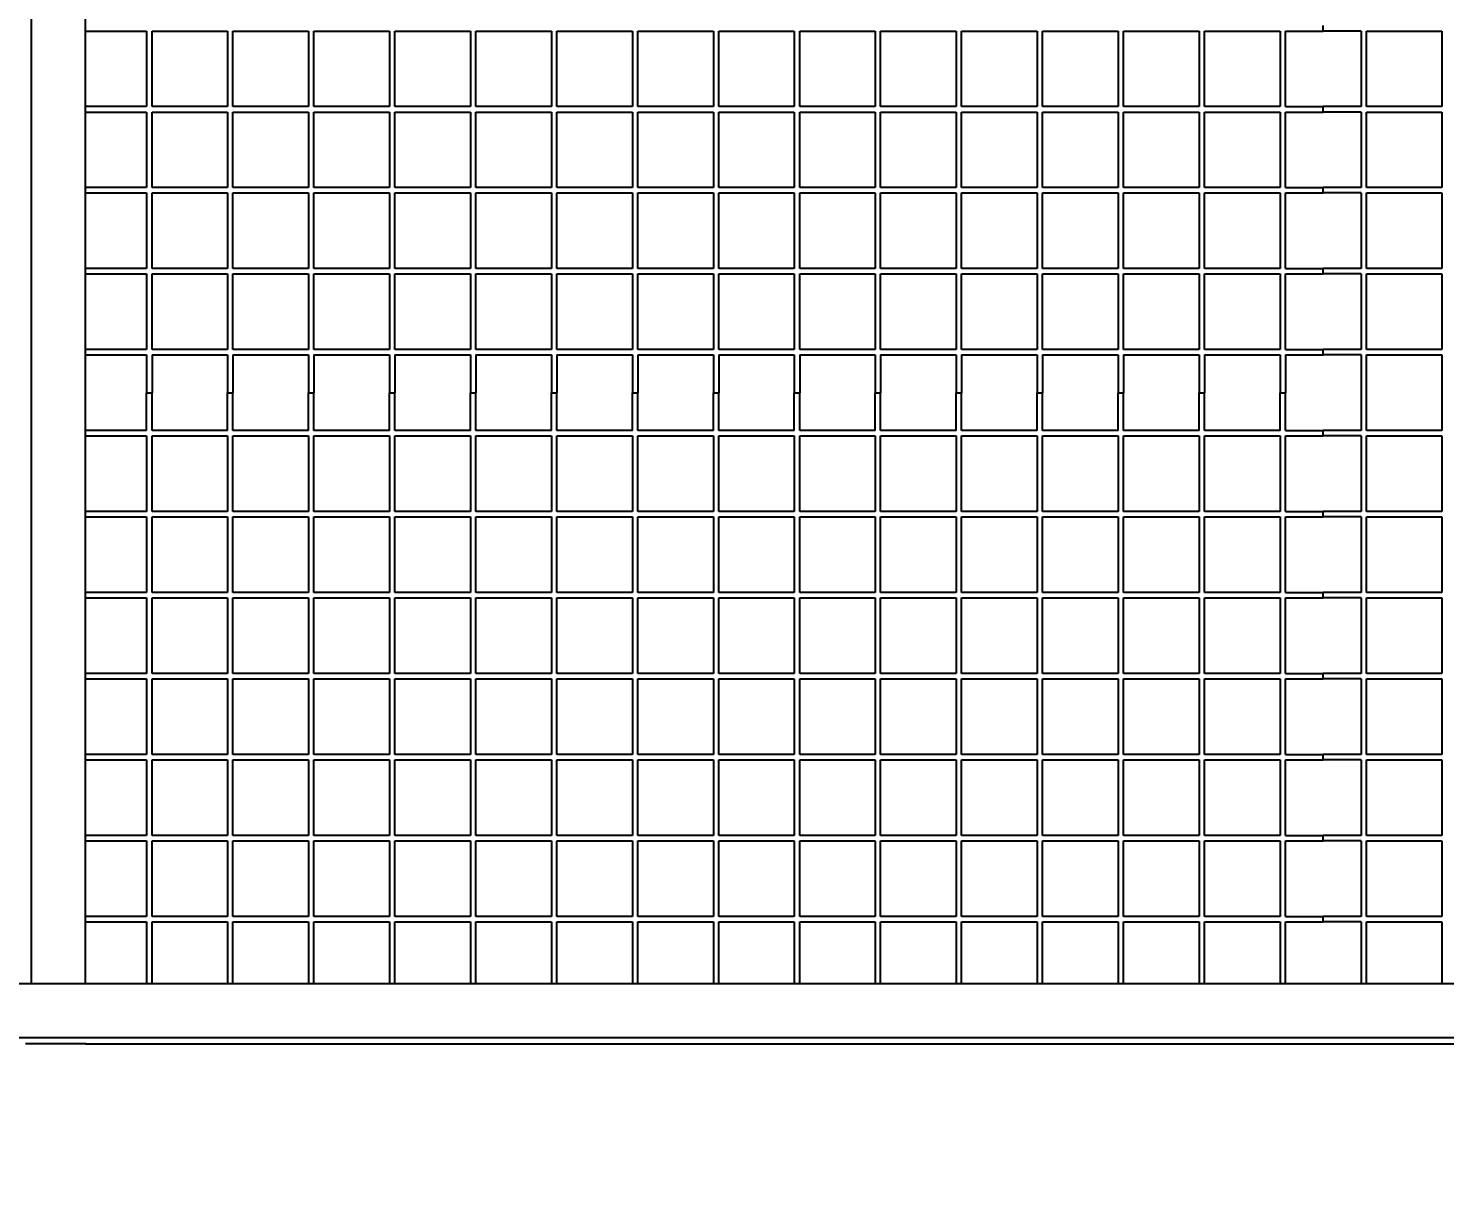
# Model space of a CAD drawing. Header units: millimetres. Extents: x -2042 to 12482, y -7966 to 2297.
# Drawn here: x 3116 to 3770, y -1891 to -1353 of the extents above; entities that cross this region are included whole.
import ezdxf

# ---------------------------------------------------------------- set-up
doc = ezdxf.new("R2010")
doc.units = ezdxf.units.MM
doc.styles.add('SLDTEXTSTYLE0', font='TXT', dxfattribs={"width": 0.75})
doc.dimstyles.new('SLDDIMSTYLE0', dxfattribs={"dimscale": 50, "dimtxt": 2.116667, "dimasz": 1.5, "dimexe": 0, "dimexo": 0.0625, "dimgap": 0.529167, "dimtad": 1, "dimdec": 1, "dimrnd": 1e-09, "dimzin": 12, "dimdsep": 46, "dimtxsty": 'SLDTEXTSTYLE0', "dimcen": 0.09, "dimadec": 0, "dimazin": 3, "dimtfac": 1, "dimtdec": 1, "dimtofl": 0, "dimtmove": 0, "dimatfit": 3, "dimfxl": 1, "dimfrac": 2, "dimtolj": 1, "dimtzin": 12, "dimarcsym": 0})

# ---------------------------------------------------------------- blocks, each defined once
blk = doc.blocks.new('*D9')
at = {"color": 0, "lineweight": -2, "transparency": 16777216}
for p, q in [((-1267.76, -1825.04), (-1267.76, -2069.69)), ((4014.63, -1825.04), (4014.63, -2069.69)), ((-1192.76, -2069.69), (3939.63, -2069.69))]:
    blk.add_line(p, q, dxfattribs=at)
at = {"color": 0, "transparency": 16777216}
for points in [[(-1192.76, -2057.19), (-1192.76, -2082.19), (-1267.76, -2069.69)], [(3939.63, -2057.19), (3939.63, -2082.19), (4014.63, -2069.69)]]:
    blk.add_solid(points, dxfattribs=at)
at = {"layer": 'Defpoints', "color": 0, "transparency": 16777216}
for p in [(-1267.76, -1821.91), (4014.63, -1821.91), (4014.63, -2069.69)]:
    blk.add_point(p, dxfattribs=at)
at = {"color": 0, "transparency": 16777216, "insert": (1373.44, -1990.31), "char_height": 105.833, "attachment_point": 5, "style": 'SLDTEXTSTYLE0'}
blk.add_mtext('\\A1;L', dxfattribs=at)

msp = doc.modelspace()

# ---------------------------------------------------------------- linework, layer by layer
at = {"linetype": 'Continuous'}
for p, q in [((3117.62, 1500.51), (3117.62, -1794.01)), ((3142.54, 1500.51), (3142.54, -1794.01)), ((3714.14, -1354.47), (3714.14, -1351.98)), ((3142.54, -1354.47), (3170.95, -1354.47)), ((3170.95, -1354.47), (3170.95, -1389.36)), ((3173.44, -1389.36), (3173.44, -1354.47)), ((3173.44, -1354.47), (3208.32, -1354.47)), ((3208.32, -1354.47), (3208.32, -1389.36)), ((3210.81, -1389.36), (3210.81, -1354.47)), ((3210.81, -1354.47), (3245.7, -1354.47)), ((3245.7, -1354.47), (3245.7, -1389.36)), ((3248.19, -1389.36), (3248.19, -1354.47)), ((3248.19, -1354.47), (3283.07, -1354.47)), ((3283.07, -1354.47), (3283.07, -1389.36)), ((3285.57, -1389.36), (3285.57, -1354.47)), ((3285.57, -1354.47), (3320.45, -1354.47)), ((3320.45, -1354.47), (3320.45, -1389.36)), ((3322.94, -1389.36), (3322.94, -1354.47)), ((3322.94, -1354.47), (3357.82, -1354.47)), ((3357.82, -1354.47), (3357.82, -1389.36)), ((3360.32, -1389.36), (3360.32, -1354.47)), ((3360.32, -1354.47), (3395.2, -1354.47)), ((3395.2, -1354.47), (3395.2, -1389.36)), ((3397.69, -1389.36), (3397.69, -1354.47)), ((3397.69, -1354.47), (3432.58, -1354.47)), ((3432.58, -1354.47), (3432.58, -1389.36)), ((3435.07, -1389.36), (3435.07, -1354.47)), ((3435.07, -1354.47), (3469.95, -1354.47)), ((3469.95, -1354.47), (3469.95, -1389.36)), ((3472.44, -1389.36), (3472.44, -1354.47)), ((3472.44, -1354.47), (3507.33, -1354.47)), ((3507.33, -1354.47), (3507.33, -1389.36)), ((3509.82, -1389.36), (3509.82, -1354.47)), ((3509.82, -1354.47), (3544.7, -1354.47)), ((3544.7, -1354.47), (3544.7, -1389.36)), ((3547.19, -1389.36), (3547.19, -1354.47)), ((3547.19, -1354.47), (3582.08, -1354.47)), ((3582.08, -1354.47), (3582.08, -1389.36)), ((3584.57, -1354.47), (3619.45, -1354.47)), ((3584.57, -1389.36), (3584.57, -1354.47)), ((3619.45, -1354.47), (3619.45, -1389.36)), ((3621.94, -1389.36), (3621.94, -1354.47)), ((3621.94, -1354.47), (3656.83, -1354.47)), ((3656.83, -1354.47), (3656.83, -1389.36)), ((3659.32, -1389.36), (3659.32, -1354.47)), ((3659.32, -1354.47), (3694.2, -1354.47)), ((3694.2, -1354.47), (3694.2, -1389.36)), ((3696.69, -1354.47), (3714.14, -1354.47)), ((3696.69, -1389.36), (3696.69, -1354.47)), ((3731.58, -1354.47), (3714.14, -1354.47)), ((3731.58, -1354.47), (3731.58, -1389.36)), ((3734.07, -1354.47), (3768.95, -1354.47)), ((3734.07, -1389.36), (3734.07, -1354.47)), ((3768.95, -1354.47), (3768.95, -1389.36)), ((3170.95, -1389.36), (3142.54, -1389.36)), ((3142.54, -1391.85), (3170.95, -1391.85)), ((3170.95, -1391.85), (3170.95, -1426.73)), ((3208.32, -1389.36), (3173.44, -1389.36)), ((3173.44, -1426.73), (3173.44, -1391.85)), ((3173.44, -1391.85), (3208.32, -1391.85)), ((3208.32, -1391.85), (3208.32, -1426.73)), ((3245.7, -1389.36), (3210.81, -1389.36)), ((3210.81, -1426.73), (3210.81, -1391.85)), ((3210.81, -1391.85), (3245.7, -1391.85)), ((3245.7, -1391.85), (3245.7, -1426.73)), ((3283.07, -1389.36), (3248.19, -1389.36)), ((3248.19, -1426.73), (3248.19, -1391.85)), ((3248.19, -1391.85), (3283.07, -1391.85)), ((3283.07, -1391.85), (3283.07, -1426.73)), ((3320.45, -1389.36), (3285.57, -1389.36)), ((3285.57, -1426.73), (3285.57, -1391.85)), ((3285.57, -1391.85), (3320.45, -1391.85)), ((3320.45, -1391.85), (3320.45, -1426.73)), ((3357.82, -1389.36), (3322.94, -1389.36)), ((3322.94, -1426.73), (3322.94, -1391.85)), ((3322.94, -1391.85), (3357.82, -1391.85)), ((3357.82, -1391.85), (3357.82, -1426.73)), ((3395.2, -1389.36), (3360.32, -1389.36)), ((3360.32, -1426.73), (3360.32, -1391.85)), ((3360.32, -1391.85), (3395.2, -1391.85)), ((3395.2, -1391.85), (3395.2, -1426.73)), ((3432.58, -1389.36), (3397.69, -1389.36)), ((3397.69, -1426.73), (3397.69, -1391.85)), ((3397.69, -1391.85), (3432.58, -1391.85)), ((3432.58, -1391.85), (3432.58, -1426.73)), ((3469.95, -1389.36), (3435.07, -1389.36)), ((3435.07, -1426.73), (3435.07, -1391.85)), ((3435.07, -1391.85), (3469.95, -1391.85)), ((3469.95, -1391.85), (3469.95, -1426.73)), ((3507.33, -1389.36), (3472.44, -1389.36)), ((3472.44, -1426.73), (3472.44, -1391.85)), ((3472.44, -1391.85), (3507.33, -1391.85)), ((3507.33, -1391.85), (3507.33, -1426.73)), ((3544.7, -1389.36), (3509.82, -1389.36)), ((3509.82, -1426.73), (3509.82, -1391.85)), ((3509.82, -1391.85), (3544.7, -1391.85)), ((3544.7, -1391.85), (3544.7, -1426.73)), ((3582.08, -1389.36), (3547.19, -1389.36)), ((3547.19, -1426.73), (3547.19, -1391.85)), ((3547.19, -1391.85), (3582.08, -1391.85)), ((3582.08, -1391.85), (3582.08, -1426.73)), ((3619.45, -1389.36), (3584.57, -1389.36)), ((3584.57, -1426.73), (3584.57, -1391.85)), ((3584.57, -1391.85), (3619.45, -1391.85)), ((3619.45, -1391.85), (3619.45, -1426.73)), ((3656.83, -1389.36), (3621.94, -1389.36)), ((3621.94, -1426.73), (3621.94, -1391.85)), ((3621.94, -1391.85), (3656.83, -1391.85)), ((3656.83, -1391.85), (3656.83, -1426.73)), ((3694.2, -1389.36), (3659.32, -1389.36)), ((3659.32, -1426.73), (3659.32, -1391.85)), ((3659.32, -1391.85), (3694.2, -1391.85)), ((3694.2, -1391.85), (3694.2, -1426.73)), ((3696.69, -1389.36), (3714.14, -1389.36)), ((3696.69, -1426.73), (3696.69, -1391.85)), ((3696.69, -1391.85), (3714.14, -1391.85)), ((3731.58, -1389.36), (3714.14, -1389.36)), ((3714.14, -1391.85), (3714.14, -1389.36)), ((3731.58, -1391.85), (3714.14, -1391.85)), ((3731.58, -1391.85), (3731.58, -1426.73)), ((3768.95, -1389.36), (3734.07, -1389.36)), ((3734.07, -1391.85), (3768.95, -1391.85)), ((3734.07, -1426.73), (3734.07, -1391.85)), ((3768.95, -1391.85), (3768.95, -1426.73)), ((3170.95, -1426.73), (3142.54, -1426.73)), ((3142.54, -1429.22), (3170.95, -1429.22)), ((3170.95, -1429.22), (3170.95, -1464.11)), ((3208.32, -1426.73), (3173.44, -1426.73)), ((3173.44, -1464.11), (3173.44, -1429.22)), ((3173.44, -1429.22), (3208.32, -1429.22)), ((3208.32, -1429.22), (3208.32, -1464.11)), ((3245.7, -1426.73), (3210.81, -1426.73)), ((3210.81, -1464.11), (3210.81, -1429.22)), ((3210.81, -1429.22), (3245.7, -1429.22)), ((3245.7, -1429.22), (3245.7, -1464.11)), ((3283.07, -1426.73), (3248.19, -1426.73)), ((3248.19, -1464.11), (3248.19, -1429.22)), ((3248.19, -1429.22), (3283.07, -1429.22)), ((3283.07, -1429.22), (3283.07, -1464.11)), ((3320.45, -1426.73), (3285.57, -1426.73)), ((3285.57, -1464.11), (3285.57, -1429.22)), ((3285.57, -1429.22), (3320.45, -1429.22)), ((3320.45, -1429.22), (3320.45, -1464.11)), ((3357.82, -1426.73), (3322.94, -1426.73)), ((3322.94, -1464.11), (3322.94, -1429.22)), ((3322.94, -1429.22), (3357.82, -1429.22)), ((3357.82, -1429.22), (3357.82, -1464.11)), ((3395.2, -1426.73), (3360.32, -1426.73)), ((3360.32, -1464.11), (3360.32, -1429.22)), ((3360.32, -1429.22), (3395.2, -1429.22)), ((3395.2, -1429.22), (3395.2, -1464.11)), ((3432.58, -1426.73), (3397.69, -1426.73)), ((3397.69, -1464.11), (3397.69, -1429.22)), ((3397.69, -1429.22), (3432.58, -1429.22)), ((3432.58, -1429.22), (3432.58, -1464.11)), ((3469.95, -1426.73), (3435.07, -1426.73)), ((3435.07, -1464.11), (3435.07, -1429.22)), ((3435.07, -1429.22), (3469.95, -1429.22)), ((3469.95, -1429.22), (3469.95, -1464.11)), ((3507.33, -1426.73), (3472.44, -1426.73)), ((3472.44, -1464.11), (3472.44, -1429.22)), ((3472.44, -1429.22), (3507.33, -1429.22)), ((3507.33, -1429.22), (3507.33, -1464.11)), ((3544.7, -1426.73), (3509.82, -1426.73)), ((3509.82, -1464.11), (3509.82, -1429.22)), ((3509.82, -1429.22), (3544.7, -1429.22)), ((3544.7, -1429.22), (3544.7, -1464.11)), ((3582.08, -1426.73), (3547.19, -1426.73)), ((3547.19, -1464.11), (3547.19, -1429.22)), ((3547.19, -1429.22), (3582.08, -1429.22)), ((3582.08, -1429.22), (3582.08, -1464.11)), ((3619.45, -1426.73), (3584.57, -1426.73)), ((3584.57, -1464.11), (3584.57, -1429.22)), ((3584.57, -1429.22), (3619.45, -1429.22)), ((3619.45, -1429.22), (3619.45, -1464.11)), ((3656.83, -1426.73), (3621.94, -1426.73)), ((3621.94, -1464.11), (3621.94, -1429.22)), ((3621.94, -1429.22), (3656.83, -1429.22)), ((3656.83, -1429.22), (3656.83, -1464.11)), ((3694.2, -1426.73), (3659.32, -1426.73)), ((3659.32, -1464.11), (3659.32, -1429.22)), ((3659.32, -1429.22), (3694.2, -1429.22)), ((3694.2, -1429.22), (3694.2, -1464.11)), ((3696.69, -1426.73), (3714.14, -1426.73)), ((3696.69, -1429.22), (3714.14, -1429.22)), ((3696.69, -1464.11), (3696.69, -1429.22)), ((3731.58, -1426.73), (3714.14, -1426.73)), ((3714.14, -1429.22), (3714.14, -1426.73)), ((3731.58, -1429.22), (3714.14, -1429.22)), ((3731.58, -1429.22), (3731.58, -1464.11)), ((3768.95, -1426.73), (3734.07, -1426.73)), ((3734.07, -1429.22), (3768.95, -1429.22)), ((3734.07, -1464.11), (3734.07, -1429.22)), ((3768.95, -1429.22), (3768.95, -1464.11)), ((3170.95, -1464.11), (3142.54, -1464.11)), ((3208.32, -1464.11), (3173.44, -1464.11)), ((3245.7, -1464.11), (3210.81, -1464.11)), ((3283.07, -1464.11), (3248.19, -1464.11)), ((3320.45, -1464.11), (3285.57, -1464.11)), ((3357.82, -1464.11), (3322.94, -1464.11)), ((3395.2, -1464.11), (3360.32, -1464.11)), ((3432.58, -1464.11), (3397.69, -1464.11)), ((3469.95, -1464.11), (3435.07, -1464.11)), ((3507.33, -1464.11), (3472.44, -1464.11)), ((3544.7, -1464.11), (3509.82, -1464.11)), ((3582.08, -1464.11), (3547.19, -1464.11)), ((3619.45, -1464.11), (3584.57, -1464.11)), ((3656.83, -1464.11), (3621.94, -1464.11)), ((3694.2, -1464.11), (3659.32, -1464.11)), ((3696.69, -1464.11), (3714.14, -1464.11)), ((3731.58, -1464.11), (3714.14, -1464.11)), ((3714.14, -1466.6), (3714.14, -1464.11)), ((3768.95, -1464.11), (3734.07, -1464.11)), ((3142.54, -1466.6), (3170.95, -1466.6)), ((3170.95, -1466.6), (3170.95, -1501.48)), ((3173.44, -1501.48), (3173.44, -1466.6)), ((3173.44, -1466.6), (3208.32, -1466.6)), ((3208.32, -1466.6), (3208.32, -1501.48)), ((3210.81, -1501.48), (3210.81, -1466.6)), ((3210.81, -1466.6), (3245.7, -1466.6)), ((3245.7, -1466.6), (3245.7, -1501.48)), ((3248.19, -1501.48), (3248.19, -1466.6)), ((3248.19, -1466.6), (3283.07, -1466.6)), ((3283.07, -1466.6), (3283.07, -1501.48)), ((3285.57, -1501.48), (3285.57, -1466.6)), ((3285.57, -1466.6), (3320.45, -1466.6)), ((3320.45, -1466.6), (3320.45, -1501.48)), ((3322.94, -1501.48), (3322.94, -1466.6)), ((3322.94, -1466.6), (3357.82, -1466.6)), ((3357.82, -1466.6), (3357.82, -1501.48)), ((3360.32, -1501.48), (3360.32, -1466.6)), ((3360.32, -1466.6), (3395.2, -1466.6)), ((3395.2, -1466.6), (3395.2, -1501.48)), ((3397.69, -1501.48), (3397.69, -1466.6)), ((3397.69, -1466.6), (3432.58, -1466.6)), ((3432.58, -1466.6), (3432.58, -1501.48)), ((3435.07, -1501.48), (3435.07, -1466.6)), ((3435.07, -1466.6), (3469.95, -1466.6)), ((3469.95, -1466.6), (3469.95, -1501.48)), ((3472.44, -1501.48), (3472.44, -1466.6)), ((3472.44, -1466.6), (3507.33, -1466.6)), ((3507.33, -1466.6), (3507.33, -1501.48)), ((3509.82, -1501.48), (3509.82, -1466.6)), ((3509.82, -1466.6), (3544.7, -1466.6)), ((3544.7, -1466.6), (3544.7, -1501.48)), ((3547.19, -1466.6), (3582.08, -1466.6)), ((3547.19, -1501.48), (3547.19, -1466.6)), ((3582.08, -1466.6), (3582.08, -1501.48)), ((3584.57, -1501.48), (3584.57, -1466.6)), ((3584.57, -1466.6), (3619.45, -1466.6)), ((3619.45, -1466.6), (3619.45, -1501.48)), ((3621.94, -1501.48), (3621.94, -1466.6)), ((3621.94, -1466.6), (3656.83, -1466.6)), ((3656.83, -1466.6), (3656.83, -1501.48)), ((3659.32, -1501.48), (3659.32, -1466.6)), ((3659.32, -1466.6), (3694.2, -1466.6)), ((3694.2, -1466.6), (3694.2, -1501.48)), ((3696.69, -1466.6), (3714.14, -1466.6)), ((3696.69, -1501.48), (3696.69, -1466.6)), ((3731.58, -1466.6), (3714.14, -1466.6)), ((3731.58, -1466.6), (3731.58, -1501.48)), ((3734.07, -1466.6), (3768.95, -1466.6)), ((3734.07, -1501.48), (3734.07, -1466.6)), ((3768.95, -1466.6), (3768.95, -1501.48)), ((3170.95, -1501.48), (3142.54, -1501.48)), ((3208.32, -1501.48), (3173.44, -1501.48)), ((3245.7, -1501.48), (3210.81, -1501.48)), ((3283.07, -1501.48), (3248.19, -1501.48)), ((3320.45, -1501.48), (3285.57, -1501.48)), ((3357.82, -1501.48), (3322.94, -1501.48)), ((3395.2, -1501.48), (3360.32, -1501.48)), ((3432.58, -1501.48), (3397.69, -1501.48)), ((3469.95, -1501.48), (3435.07, -1501.48)), ((3507.33, -1501.48), (3472.44, -1501.48)), ((3544.7, -1501.48), (3509.82, -1501.48)), ((3582.08, -1501.48), (3547.19, -1501.48)), ((3619.45, -1501.48), (3584.57, -1501.48)), ((3656.83, -1501.48), (3621.94, -1501.48)), ((3694.2, -1501.48), (3659.32, -1501.48)), ((3696.69, -1501.48), (3714.14, -1501.48)), ((3731.58, -1501.48), (3714.14, -1501.48)), ((3714.14, -1503.97), (3714.14, -1501.48)), ((3768.95, -1501.48), (3734.07, -1501.48)), ((3142.54, -1503.97), (3170.95, -1503.97)), ((3170.95, -1503.97), (3170.95, -1521.42)), ((3173.44, -1503.97), (3208.32, -1503.97)), ((3173.44, -1503.97), (3173.44, -1521.42)), ((3208.32, -1503.97), (3208.32, -1521.42)), ((3210.81, -1503.97), (3245.7, -1503.97)), ((3210.81, -1503.97), (3210.81, -1521.42)), ((3245.7, -1503.97), (3245.7, -1521.42)), ((3248.19, -1503.97), (3283.07, -1503.97)), ((3248.19, -1503.97), (3248.19, -1521.42)), ((3283.07, -1503.97), (3283.07, -1521.42)), ((3285.57, -1503.97), (3320.45, -1503.97)), ((3285.57, -1503.97), (3285.57, -1521.42)), ((3320.45, -1503.97), (3320.45, -1521.42)), ((3322.94, -1503.97), (3357.82, -1503.97)), ((3322.94, -1503.97), (3322.94, -1521.42)), ((3357.82, -1503.97), (3357.82, -1521.42)), ((3360.32, -1503.97), (3395.2, -1503.97)), ((3360.32, -1503.97), (3360.32, -1521.42)), ((3395.2, -1503.97), (3395.2, -1521.42)), ((3397.69, -1503.97), (3432.58, -1503.97)), ((3397.69, -1503.97), (3397.69, -1521.42)), ((3432.58, -1503.97), (3432.58, -1521.42)), ((3435.07, -1503.97), (3469.95, -1503.97)), ((3435.07, -1503.97), (3435.07, -1521.42)), ((3469.95, -1503.97), (3469.95, -1521.42)), ((3472.44, -1503.97), (3507.33, -1503.97)), ((3472.44, -1503.97), (3472.44, -1521.42)), ((3507.33, -1503.97), (3507.33, -1521.42)), ((3509.82, -1503.97), (3544.7, -1503.97)), ((3509.82, -1503.97), (3509.82, -1521.42)), ((3544.7, -1503.97), (3544.7, -1521.42)), ((3547.19, -1503.97), (3582.08, -1503.97)), ((3547.19, -1503.97), (3547.19, -1521.42)), ((3582.08, -1503.97), (3582.08, -1521.42)), ((3584.57, -1503.97), (3619.45, -1503.97)), ((3584.57, -1503.97), (3584.57, -1521.42)), ((3619.45, -1503.97), (3619.45, -1521.42)), ((3621.94, -1503.97), (3656.83, -1503.97)), ((3621.94, -1503.97), (3621.94, -1521.42)), ((3656.83, -1503.97), (3656.83, -1521.42)), ((3659.32, -1503.97), (3694.2, -1503.97)), ((3659.32, -1503.97), (3659.32, -1521.42)), ((3694.2, -1503.97), (3694.2, -1521.42)), ((3696.69, -1503.97), (3696.69, -1521.42)), ((3696.69, -1503.97), (3714.14, -1503.97)), ((3731.58, -1503.97), (3714.14, -1503.97)), ((3731.58, -1503.97), (3731.58, -1538.86)), ((3734.07, -1503.97), (3768.95, -1503.97)), ((3734.07, -1538.86), (3734.07, -1503.97)), ((3768.95, -1503.97), (3768.95, -1538.86)), ((3170.95, -1538.86), (3170.95, -1521.42)), ((3170.95, -1521.42), (3173.44, -1521.42)), ((3173.44, -1538.86), (3173.44, -1521.42)), ((3208.32, -1538.86), (3208.32, -1521.42)), ((3208.32, -1521.42), (3210.81, -1521.42)), ((3210.81, -1538.86), (3210.81, -1521.42)), ((3245.7, -1538.86), (3245.7, -1521.42)), ((3245.7, -1521.42), (3248.19, -1521.42)), ((3248.19, -1538.86), (3248.19, -1521.42)), ((3283.07, -1538.86), (3283.07, -1521.42)), ((3283.07, -1521.42), (3285.57, -1521.42)), ((3285.57, -1538.86), (3285.57, -1521.42)), ((3320.45, -1538.86), (3320.45, -1521.42)), ((3320.45, -1521.42), (3322.94, -1521.42)), ((3322.94, -1538.86), (3322.94, -1521.42)), ((3357.82, -1538.86), (3357.82, -1521.42)), ((3357.82, -1521.42), (3360.32, -1521.42)), ((3360.32, -1538.86), (3360.32, -1521.42)), ((3395.2, -1538.86), (3395.2, -1521.42)), ((3395.2, -1521.42), (3397.69, -1521.42)), ((3397.69, -1538.86), (3397.69, -1521.42)), ((3432.58, -1538.86), (3432.58, -1521.42)), ((3432.58, -1521.42), (3435.07, -1521.42)), ((3435.07, -1538.86), (3435.07, -1521.42)), ((3469.95, -1538.86), (3469.95, -1521.42)), ((3469.95, -1521.42), (3472.44, -1521.42)), ((3472.44, -1538.86), (3472.44, -1521.42)), ((3507.33, -1538.86), (3507.33, -1521.42)), ((3507.33, -1521.42), (3509.82, -1521.42)), ((3509.82, -1538.86), (3509.82, -1521.42)), ((3544.7, -1538.86), (3544.7, -1521.42)), ((3544.7, -1521.42), (3547.19, -1521.42)), ((3547.19, -1538.86), (3547.19, -1521.42)), ((3582.08, -1538.86), (3582.08, -1521.42)), ((3582.08, -1521.42), (3584.57, -1521.42)), ((3584.57, -1538.86), (3584.57, -1521.42)), ((3619.45, -1538.86), (3619.45, -1521.42)), ((3619.45, -1521.42), (3621.94, -1521.42)), ((3621.94, -1538.86), (3621.94, -1521.42)), ((3656.83, -1538.86), (3656.83, -1521.42)), ((3656.83, -1521.42), (3659.32, -1521.42)), ((3659.32, -1538.86), (3659.32, -1521.42)), ((3694.2, -1538.86), (3694.2, -1521.42)), ((3694.2, -1521.42), (3696.69, -1521.42)), ((3696.69, -1538.86), (3696.69, -1521.42)), ((3170.95, -1538.86), (3142.54, -1538.86)), ((3142.54, -1541.35), (3170.95, -1541.35)), ((3170.95, -1541.35), (3170.95, -1576.23)), ((3208.32, -1538.86), (3173.44, -1538.86)), ((3173.44, -1576.23), (3173.44, -1541.35)), ((3173.44, -1541.35), (3208.32, -1541.35)), ((3208.32, -1541.35), (3208.32, -1576.23)), ((3245.7, -1538.86), (3210.81, -1538.86)), ((3210.81, -1576.23), (3210.81, -1541.35)), ((3210.81, -1541.35), (3245.7, -1541.35)), ((3245.7, -1541.35), (3245.7, -1576.23)), ((3283.07, -1538.86), (3248.19, -1538.86)), ((3248.19, -1576.23), (3248.19, -1541.35)), ((3248.19, -1541.35), (3283.07, -1541.35)), ((3283.07, -1541.35), (3283.07, -1576.23)), ((3320.45, -1538.86), (3285.57, -1538.86)), ((3285.57, -1576.23), (3285.57, -1541.35)), ((3285.57, -1541.35), (3320.45, -1541.35)), ((3320.45, -1541.35), (3320.45, -1576.23)), ((3357.82, -1538.86), (3322.94, -1538.86)), ((3322.94, -1576.23), (3322.94, -1541.35)), ((3322.94, -1541.35), (3357.82, -1541.35)), ((3357.82, -1541.35), (3357.82, -1576.23)), ((3395.2, -1538.86), (3360.32, -1538.86)), ((3360.32, -1576.23), (3360.32, -1541.35)), ((3360.32, -1541.35), (3395.2, -1541.35)), ((3395.2, -1541.35), (3395.2, -1576.23)), ((3432.58, -1538.86), (3397.69, -1538.86)), ((3397.69, -1576.23), (3397.69, -1541.35)), ((3397.69, -1541.35), (3432.58, -1541.35)), ((3432.58, -1541.35), (3432.58, -1576.23)), ((3469.95, -1538.86), (3435.07, -1538.86)), ((3435.07, -1576.23), (3435.07, -1541.35)), ((3435.07, -1541.35), (3469.95, -1541.35)), ((3469.95, -1541.35), (3469.95, -1576.23)), ((3507.33, -1538.86), (3472.44, -1538.86)), ((3472.44, -1576.23), (3472.44, -1541.35)), ((3472.44, -1541.35), (3507.33, -1541.35)), ((3507.33, -1541.35), (3507.33, -1576.23)), ((3544.7, -1538.86), (3509.82, -1538.86)), ((3509.82, -1576.23), (3509.82, -1541.35)), ((3509.82, -1541.35), (3544.7, -1541.35)), ((3544.7, -1541.35), (3544.7, -1576.23)), ((3582.08, -1538.86), (3547.19, -1538.86)), ((3547.19, -1576.23), (3547.19, -1541.35)), ((3547.19, -1541.35), (3582.08, -1541.35)), ((3582.08, -1541.35), (3582.08, -1576.23)), ((3619.45, -1538.86), (3584.57, -1538.86)), ((3584.57, -1576.23), (3584.57, -1541.35)), ((3584.57, -1541.35), (3619.45, -1541.35)), ((3619.45, -1541.35), (3619.45, -1576.23)), ((3656.83, -1538.86), (3621.94, -1538.86)), ((3621.94, -1576.23), (3621.94, -1541.35)), ((3621.94, -1541.35), (3656.83, -1541.35)), ((3656.83, -1541.35), (3656.83, -1576.23)), ((3694.2, -1538.86), (3659.32, -1538.86)), ((3659.32, -1576.23), (3659.32, -1541.35)), ((3659.32, -1541.35), (3694.2, -1541.35)), ((3694.2, -1541.35), (3694.2, -1576.23)), ((3696.69, -1538.86), (3714.14, -1538.86)), ((3696.69, -1541.35), (3714.14, -1541.35)), ((3696.69, -1576.23), (3696.69, -1541.35)), ((3731.58, -1538.86), (3714.14, -1538.86)), ((3714.14, -1541.35), (3714.14, -1538.86)), ((3731.58, -1541.35), (3714.14, -1541.35)), ((3731.58, -1541.35), (3731.58, -1576.23)), ((3768.95, -1538.86), (3734.07, -1538.86)), ((3734.07, -1541.35), (3768.95, -1541.35)), ((3734.07, -1576.23), (3734.07, -1541.35)), ((3768.95, -1541.35), (3768.95, -1576.23)), ((3170.95, -1576.23), (3142.54, -1576.23)), ((3142.54, -1578.72), (3170.95, -1578.72)), ((3170.95, -1578.72), (3170.95, -1613.61)), ((3208.32, -1576.23), (3173.44, -1576.23)), ((3173.44, -1613.61), (3173.44, -1578.72)), ((3173.44, -1578.72), (3208.32, -1578.72)), ((3208.32, -1578.72), (3208.32, -1613.61)), ((3245.7, -1576.23), (3210.81, -1576.23)), ((3210.81, -1578.72), (3245.7, -1578.72)), ((3210.81, -1613.61), (3210.81, -1578.72)), ((3245.7, -1578.72), (3245.7, -1613.61)), ((3283.07, -1576.23), (3248.19, -1576.23)), ((3248.19, -1613.61), (3248.19, -1578.72)), ((3248.19, -1578.72), (3283.07, -1578.72)), ((3283.07, -1578.72), (3283.07, -1613.61)), ((3320.45, -1576.23), (3285.57, -1576.23)), ((3285.57, -1613.61), (3285.57, -1578.72)), ((3285.57, -1578.72), (3320.45, -1578.72)), ((3320.45, -1578.72), (3320.45, -1613.61)), ((3357.82, -1576.23), (3322.94, -1576.23)), ((3322.94, -1613.61), (3322.94, -1578.72)), ((3322.94, -1578.72), (3357.82, -1578.72)), ((3357.82, -1578.72), (3357.82, -1613.61)), ((3395.2, -1576.23), (3360.32, -1576.23)), ((3360.32, -1613.61), (3360.32, -1578.72)), ((3360.32, -1578.72), (3395.2, -1578.72)), ((3395.2, -1578.72), (3395.2, -1613.61)), ((3432.58, -1576.23), (3397.69, -1576.23)), ((3397.69, -1613.61), (3397.69, -1578.72)), ((3397.69, -1578.72), (3432.58, -1578.72)), ((3432.58, -1578.72), (3432.58, -1613.61)), ((3469.95, -1576.23), (3435.07, -1576.23)), ((3435.07, -1613.61), (3435.07, -1578.72)), ((3435.07, -1578.72), (3469.95, -1578.72)), ((3469.95, -1578.72), (3469.95, -1613.61)), ((3507.33, -1576.23), (3472.44, -1576.23)), ((3472.44, -1613.61), (3472.44, -1578.72)), ((3472.44, -1578.72), (3507.33, -1578.72)), ((3507.33, -1578.72), (3507.33, -1613.61)), ((3544.7, -1576.23), (3509.82, -1576.23)), ((3509.82, -1613.61), (3509.82, -1578.72)), ((3509.82, -1578.72), (3544.7, -1578.72)), ((3544.7, -1578.72), (3544.7, -1613.61)), ((3582.08, -1576.23), (3547.19, -1576.23)), ((3547.19, -1613.61), (3547.19, -1578.72)), ((3547.19, -1578.72), (3582.08, -1578.72)), ((3582.08, -1578.72), (3582.08, -1613.61)), ((3619.45, -1576.23), (3584.57, -1576.23)), ((3584.57, -1613.61), (3584.57, -1578.72)), ((3584.57, -1578.72), (3619.45, -1578.72)), ((3619.45, -1578.72), (3619.45, -1613.61)), ((3656.83, -1576.23), (3621.94, -1576.23)), ((3621.94, -1613.61), (3621.94, -1578.72)), ((3621.94, -1578.72), (3656.83, -1578.72)), ((3656.83, -1578.72), (3656.83, -1613.61)), ((3694.2, -1576.23), (3659.32, -1576.23)), ((3659.32, -1613.61), (3659.32, -1578.72)), ((3659.32, -1578.72), (3694.2, -1578.72)), ((3694.2, -1578.72), (3694.2, -1613.61)), ((3696.69, -1576.23), (3714.14, -1576.23)), ((3696.69, -1578.72), (3714.14, -1578.72)), ((3696.69, -1613.61), (3696.69, -1578.72)), ((3731.58, -1576.23), (3714.14, -1576.23)), ((3714.14, -1578.72), (3714.14, -1576.23)), ((3731.58, -1578.72), (3714.14, -1578.72)), ((3731.58, -1578.72), (3731.58, -1613.61)), ((3768.95, -1576.23), (3734.07, -1576.23)), ((3734.07, -1578.72), (3768.95, -1578.72)), ((3734.07, -1613.61), (3734.07, -1578.72)), ((3768.95, -1578.72), (3768.95, -1613.61)), ((3170.95, -1613.61), (3142.54, -1613.61)), ((3208.32, -1613.61), (3173.44, -1613.61)), ((3245.7, -1613.61), (3210.81, -1613.61)), ((3283.07, -1613.61), (3248.19, -1613.61)), ((3320.45, -1613.61), (3285.57, -1613.61)), ((3357.82, -1613.61), (3322.94, -1613.61)), ((3395.2, -1613.61), (3360.32, -1613.61)), ((3432.58, -1613.61), (3397.69, -1613.61)), ((3469.95, -1613.61), (3435.07, -1613.61)), ((3507.33, -1613.61), (3472.44, -1613.61)), ((3544.7, -1613.61), (3509.82, -1613.61)), ((3582.08, -1613.61), (3547.19, -1613.61)), ((3619.45, -1613.61), (3584.57, -1613.61)), ((3656.83, -1613.61), (3621.94, -1613.61)), ((3694.2, -1613.61), (3659.32, -1613.61)), ((3696.69, -1613.61), (3714.14, -1613.61)), ((3731.58, -1613.61), (3714.14, -1613.61)), ((3714.14, -1616.1), (3714.14, -1613.61)), ((3768.95, -1613.61), (3734.07, -1613.61)), ((3142.54, -1616.1), (3170.95, -1616.1)), ((3170.95, -1616.1), (3170.95, -1650.98)), ((3173.44, -1650.98), (3173.44, -1616.1)), ((3173.44, -1616.1), (3208.32, -1616.1)), ((3208.32, -1616.1), (3208.32, -1650.98)), ((3210.81, -1650.98), (3210.81, -1616.1)), ((3210.81, -1616.1), (3245.7, -1616.1)), ((3245.7, -1616.1), (3245.7, -1650.98)), ((3248.19, -1650.98), (3248.19, -1616.1)), ((3248.19, -1616.1), (3283.07, -1616.1)), ((3283.07, -1616.1), (3283.07, -1650.98)), ((3285.57, -1650.98), (3285.57, -1616.1)), ((3285.57, -1616.1), (3320.45, -1616.1)), ((3320.45, -1616.1), (3320.45, -1650.98)), ((3322.94, -1650.98), (3322.94, -1616.1)), ((3322.94, -1616.1), (3357.82, -1616.1)), ((3357.82, -1616.1), (3357.82, -1650.98)), ((3360.32, -1650.98), (3360.32, -1616.1)), ((3360.32, -1616.1), (3395.2, -1616.1)), ((3395.2, -1616.1), (3395.2, -1650.98)), ((3397.69, -1650.98), (3397.69, -1616.1)), ((3397.69, -1616.1), (3432.58, -1616.1)), ((3432.58, -1616.1), (3432.58, -1650.98)), ((3435.07, -1650.98), (3435.07, -1616.1)), ((3435.07, -1616.1), (3469.95, -1616.1)), ((3469.95, -1616.1), (3469.95, -1650.98)), ((3472.44, -1650.98), (3472.44, -1616.1)), ((3472.44, -1616.1), (3507.33, -1616.1)), ((3507.33, -1616.1), (3507.33, -1650.98)), ((3509.82, -1650.98), (3509.82, -1616.1)), ((3509.82, -1616.1), (3544.7, -1616.1)), ((3544.7, -1616.1), (3544.7, -1650.98)), ((3547.19, -1650.98), (3547.19, -1616.1)), ((3547.19, -1616.1), (3582.08, -1616.1)), ((3582.08, -1616.1), (3582.08, -1650.98)), ((3584.57, -1650.98), (3584.57, -1616.1)), ((3584.57, -1616.1), (3619.45, -1616.1)), ((3619.45, -1616.1), (3619.45, -1650.98)), ((3621.94, -1650.98), (3621.94, -1616.1)), ((3621.94, -1616.1), (3656.83, -1616.1)), ((3656.83, -1616.1), (3656.83, -1650.98)), ((3659.32, -1650.98), (3659.32, -1616.1)), ((3659.32, -1616.1), (3694.2, -1616.1)), ((3694.2, -1616.1), (3694.2, -1650.98)), ((3696.69, -1616.1), (3714.14, -1616.1)), ((3696.69, -1650.98), (3696.69, -1616.1)), ((3731.58, -1616.1), (3714.14, -1616.1)), ((3731.58, -1616.1), (3731.58, -1650.98)), ((3734.07, -1616.1), (3768.95, -1616.1)), ((3734.07, -1650.98), (3734.07, -1616.1)), ((3768.95, -1616.1), (3768.95, -1650.98)), ((3170.95, -1650.98), (3142.54, -1650.98)), ((3142.54, -1653.48), (3170.95, -1653.48)), ((3170.95, -1653.48), (3170.95, -1688.36)), ((3208.32, -1650.98), (3173.44, -1650.98)), ((3173.44, -1688.36), (3173.44, -1653.48)), ((3173.44, -1653.48), (3208.32, -1653.48)), ((3208.32, -1653.48), (3208.32, -1688.36)), ((3245.7, -1650.98), (3210.81, -1650.98)), ((3210.81, -1688.36), (3210.81, -1653.48)), ((3210.81, -1653.48), (3245.7, -1653.48)), ((3245.7, -1653.48), (3245.7, -1688.36)), ((3283.07, -1650.98), (3248.19, -1650.98)), ((3248.19, -1688.36), (3248.19, -1653.48)), ((3248.19, -1653.48), (3283.07, -1653.48)), ((3283.07, -1653.48), (3283.07, -1688.36)), ((3320.45, -1650.98), (3285.57, -1650.98)), ((3285.57, -1688.36), (3285.57, -1653.48)), ((3285.57, -1653.48), (3320.45, -1653.48)), ((3320.45, -1653.48), (3320.45, -1688.36)), ((3357.82, -1650.98), (3322.94, -1650.98)), ((3322.94, -1688.36), (3322.94, -1653.48)), ((3322.94, -1653.48), (3357.82, -1653.48)), ((3357.82, -1653.48), (3357.82, -1688.36)), ((3395.2, -1650.98), (3360.32, -1650.98)), ((3360.32, -1688.36), (3360.32, -1653.48)), ((3360.32, -1653.48), (3395.2, -1653.48)), ((3395.2, -1653.48), (3395.2, -1688.36)), ((3432.58, -1650.98), (3397.69, -1650.98)), ((3397.69, -1688.36), (3397.69, -1653.48)), ((3397.69, -1653.48), (3432.58, -1653.48)), ((3432.58, -1653.48), (3432.58, -1688.36)), ((3469.95, -1650.98), (3435.07, -1650.98)), ((3435.07, -1688.36), (3435.07, -1653.48)), ((3435.07, -1653.48), (3469.95, -1653.48)), ((3469.95, -1653.48), (3469.95, -1688.36)), ((3507.33, -1650.98), (3472.44, -1650.98)), ((3472.44, -1688.36), (3472.44, -1653.48)), ((3472.44, -1653.48), (3507.33, -1653.48)), ((3507.33, -1653.48), (3507.33, -1688.36)), ((3544.7, -1650.98), (3509.82, -1650.98)), ((3509.82, -1688.36), (3509.82, -1653.48)), ((3509.82, -1653.48), (3544.7, -1653.48)), ((3544.7, -1653.48), (3544.7, -1688.36)), ((3582.08, -1650.98), (3547.19, -1650.98)), ((3547.19, -1688.36), (3547.19, -1653.48)), ((3547.19, -1653.48), (3582.08, -1653.48)), ((3582.08, -1653.48), (3582.08, -1688.36)), ((3619.45, -1650.98), (3584.57, -1650.98)), ((3584.57, -1688.36), (3584.57, -1653.48)), ((3584.57, -1653.48), (3619.45, -1653.48)), ((3619.45, -1653.48), (3619.45, -1688.36)), ((3656.83, -1650.98), (3621.94, -1650.98)), ((3621.94, -1688.36), (3621.94, -1653.48)), ((3621.94, -1653.48), (3656.83, -1653.48)), ((3656.83, -1653.48), (3656.83, -1688.36)), ((3694.2, -1650.98), (3659.32, -1650.98)), ((3659.32, -1688.36), (3659.32, -1653.48)), ((3659.32, -1653.48), (3694.2, -1653.48)), ((3694.2, -1653.48), (3694.2, -1688.36)), ((3696.69, -1650.98), (3714.14, -1650.98)), ((3696.69, -1653.48), (3714.14, -1653.48)), ((3696.69, -1688.36), (3696.69, -1653.48)), ((3731.58, -1650.98), (3714.14, -1650.98)), ((3714.14, -1653.48), (3714.14, -1650.98)), ((3731.58, -1653.48), (3714.14, -1653.48)), ((3731.58, -1653.48), (3731.58, -1688.36)), ((3768.95, -1650.98), (3734.07, -1650.98)), ((3734.07, -1653.48), (3768.95, -1653.48)), ((3734.07, -1688.36), (3734.07, -1653.48)), ((3768.95, -1653.48), (3768.95, -1688.36)), ((3170.95, -1688.36), (3142.54, -1688.36)), ((3142.54, -1690.85), (3170.95, -1690.85)), ((3170.95, -1690.85), (3170.95, -1725.73)), ((3208.32, -1688.36), (3173.44, -1688.36)), ((3173.44, -1725.73), (3173.44, -1690.85)), ((3173.44, -1690.85), (3208.32, -1690.85)), ((3208.32, -1690.85), (3208.32, -1725.73)), ((3245.7, -1688.36), (3210.81, -1688.36)), ((3210.81, -1725.73), (3210.81, -1690.85)), ((3210.81, -1690.85), (3245.7, -1690.85)), ((3245.7, -1690.85), (3245.7, -1725.73)), ((3283.07, -1688.36), (3248.19, -1688.36)), ((3248.19, -1725.73), (3248.19, -1690.85)), ((3248.19, -1690.85), (3283.07, -1690.85)), ((3283.07, -1690.85), (3283.07, -1725.73)), ((3320.45, -1688.36), (3285.57, -1688.36)), ((3285.57, -1725.73), (3285.57, -1690.85)), ((3285.57, -1690.85), (3320.45, -1690.85)), ((3320.45, -1690.85), (3320.45, -1725.73)), ((3357.82, -1688.36), (3322.94, -1688.36)), ((3322.94, -1725.73), (3322.94, -1690.85)), ((3322.94, -1690.85), (3357.82, -1690.85)), ((3357.82, -1690.85), (3357.82, -1725.73)), ((3395.2, -1688.36), (3360.32, -1688.36)), ((3360.32, -1725.73), (3360.32, -1690.85)), ((3360.32, -1690.85), (3395.2, -1690.85)), ((3395.2, -1690.85), (3395.2, -1725.73)), ((3432.58, -1688.36), (3397.69, -1688.36)), ((3397.69, -1725.73), (3397.69, -1690.85)), ((3397.69, -1690.85), (3432.58, -1690.85)), ((3432.58, -1690.85), (3432.58, -1725.73)), ((3469.95, -1688.36), (3435.07, -1688.36)), ((3435.07, -1725.73), (3435.07, -1690.85)), ((3435.07, -1690.85), (3469.95, -1690.85)), ((3469.95, -1690.85), (3469.95, -1725.73)), ((3507.33, -1688.36), (3472.44, -1688.36)), ((3472.44, -1725.73), (3472.44, -1690.85)), ((3472.44, -1690.85), (3507.33, -1690.85)), ((3507.33, -1690.85), (3507.33, -1725.73)), ((3544.7, -1688.36), (3509.82, -1688.36)), ((3509.82, -1725.73), (3509.82, -1690.85)), ((3509.82, -1690.85), (3544.7, -1690.85)), ((3544.7, -1690.85), (3544.7, -1725.73)), ((3582.08, -1688.36), (3547.19, -1688.36)), ((3547.19, -1725.73), (3547.19, -1690.85)), ((3547.19, -1690.85), (3582.08, -1690.85)), ((3582.08, -1690.85), (3582.08, -1725.73)), ((3619.45, -1688.36), (3584.57, -1688.36)), ((3584.57, -1725.73), (3584.57, -1690.85)), ((3584.57, -1690.85), (3619.45, -1690.85)), ((3619.45, -1690.85), (3619.45, -1725.73)), ((3656.83, -1688.36), (3621.94, -1688.36)), ((3621.94, -1725.73), (3621.94, -1690.85)), ((3621.94, -1690.85), (3656.83, -1690.85)), ((3656.83, -1690.85), (3656.83, -1725.73)), ((3694.2, -1688.36), (3659.32, -1688.36)), ((3659.32, -1725.73), (3659.32, -1690.85)), ((3659.32, -1690.85), (3694.2, -1690.85)), ((3694.2, -1690.85), (3694.2, -1725.73)), ((3696.69, -1688.36), (3714.14, -1688.36)), ((3696.69, -1725.73), (3696.69, -1690.85)), ((3696.69, -1690.85), (3714.14, -1690.85)), ((3731.58, -1688.36), (3714.14, -1688.36)), ((3714.14, -1690.85), (3714.14, -1688.36)), ((3731.58, -1690.85), (3714.14, -1690.85)), ((3731.58, -1690.85), (3731.58, -1725.73)), ((3768.95, -1688.36), (3734.07, -1688.36)), ((3734.07, -1690.85), (3768.95, -1690.85)), ((3734.07, -1725.73), (3734.07, -1690.85)), ((3768.95, -1690.85), (3768.95, -1725.73)), ((3170.95, -1725.73), (3142.54, -1725.73)), ((3208.32, -1725.73), (3173.44, -1725.73)), ((3245.7, -1725.73), (3210.81, -1725.73)), ((3283.07, -1725.73), (3248.19, -1725.73)), ((3320.45, -1725.73), (3285.57, -1725.73)), ((3357.82, -1725.73), (3322.94, -1725.73)), ((3395.2, -1725.73), (3360.32, -1725.73)), ((3432.58, -1725.73), (3397.69, -1725.73)), ((3469.95, -1725.73), (3435.07, -1725.73)), ((3507.33, -1725.73), (3472.44, -1725.73)), ((3544.7, -1725.73), (3509.82, -1725.73)), ((3582.08, -1725.73), (3547.19, -1725.73)), ((3619.45, -1725.73), (3584.57, -1725.73)), ((3656.83, -1725.73), (3621.94, -1725.73)), ((3694.2, -1725.73), (3659.32, -1725.73)), ((3696.69, -1725.73), (3714.14, -1725.73)), ((3731.58, -1725.73), (3714.14, -1725.73)), ((3714.14, -1728.23), (3714.14, -1725.73)), ((3768.95, -1725.73), (3734.07, -1725.73)), ((3142.54, -1728.23), (3170.95, -1728.23)), ((3170.95, -1728.23), (3170.95, -1763.11)), ((3173.44, -1763.11), (3173.44, -1728.23)), ((3173.44, -1728.23), (3208.32, -1728.23)), ((3208.32, -1728.23), (3208.32, -1763.11)), ((3210.81, -1763.11), (3210.81, -1728.23)), ((3210.81, -1728.23), (3245.7, -1728.23)), ((3245.7, -1728.23), (3245.7, -1763.11)), ((3248.19, -1763.11), (3248.19, -1728.23)), ((3248.19, -1728.23), (3283.07, -1728.23)), ((3283.07, -1728.23), (3283.07, -1763.11)), ((3285.57, -1763.11), (3285.57, -1728.23)), ((3285.57, -1728.23), (3320.45, -1728.23)), ((3320.45, -1728.23), (3320.45, -1763.11)), ((3322.94, -1763.11), (3322.94, -1728.23)), ((3322.94, -1728.23), (3357.82, -1728.23)), ((3357.82, -1728.23), (3357.82, -1763.11)), ((3360.32, -1763.11), (3360.32, -1728.23)), ((3360.32, -1728.23), (3395.2, -1728.23)), ((3395.2, -1728.23), (3395.2, -1763.11)), ((3397.69, -1763.11), (3397.69, -1728.23)), ((3397.69, -1728.23), (3432.58, -1728.23)), ((3432.58, -1728.23), (3432.58, -1763.11)), ((3435.07, -1763.11), (3435.07, -1728.23)), ((3435.07, -1728.23), (3469.95, -1728.23)), ((3469.95, -1728.23), (3469.95, -1763.11)), ((3472.44, -1763.11), (3472.44, -1728.23)), ((3472.44, -1728.23), (3507.33, -1728.23)), ((3507.33, -1728.23), (3507.33, -1763.11)), ((3509.82, -1763.11), (3509.82, -1728.23)), ((3509.82, -1728.23), (3544.7, -1728.23)), ((3544.7, -1728.23), (3544.7, -1763.11)), ((3547.19, -1763.11), (3547.19, -1728.23)), ((3547.19, -1728.23), (3582.08, -1728.23)), ((3582.08, -1728.23), (3582.08, -1763.11)), ((3584.57, -1763.11), (3584.57, -1728.23)), ((3584.57, -1728.23), (3619.45, -1728.23)), ((3619.45, -1728.23), (3619.45, -1763.11)), ((3621.94, -1763.11), (3621.94, -1728.23)), ((3621.94, -1728.23), (3656.83, -1728.23)), ((3656.83, -1728.23), (3656.83, -1763.11)), ((3659.32, -1763.11), (3659.32, -1728.23)), ((3659.32, -1728.23), (3694.2, -1728.23)), ((3694.2, -1728.23), (3694.2, -1763.11)), ((3696.69, -1728.23), (3714.14, -1728.23)), ((3696.69, -1763.11), (3696.69, -1728.23)), ((3731.58, -1728.23), (3714.14, -1728.23)), ((3731.58, -1728.23), (3731.58, -1763.11)), ((3734.07, -1728.23), (3768.95, -1728.23)), ((3734.07, -1763.11), (3734.07, -1728.23)), ((3768.95, -1728.23), (3768.95, -1763.11)), ((3170.95, -1763.11), (3142.54, -1763.11)), ((3208.32, -1763.11), (3173.44, -1763.11)), ((3245.7, -1763.11), (3210.81, -1763.11)), ((3283.07, -1763.11), (3248.19, -1763.11)), ((3320.45, -1763.11), (3285.57, -1763.11)), ((3357.82, -1763.11), (3322.94, -1763.11)), ((3395.2, -1763.11), (3360.32, -1763.11)), ((3432.58, -1763.11), (3397.69, -1763.11)), ((3469.95, -1763.11), (3435.07, -1763.11)), ((3507.33, -1763.11), (3472.44, -1763.11)), ((3544.7, -1763.11), (3509.82, -1763.11)), ((3582.08, -1763.11), (3547.19, -1763.11)), ((3619.45, -1763.11), (3584.57, -1763.11)), ((3656.83, -1763.11), (3621.94, -1763.11)), ((3694.2, -1763.11), (3659.32, -1763.11)), ((3696.69, -1763.11), (3714.14, -1763.11)), ((3731.58, -1763.11), (3714.14, -1763.11)), ((3714.14, -1765.6), (3714.14, -1763.11)), ((3768.95, -1763.11), (3734.07, -1763.11)), ((3142.54, -1765.6), (3170.95, -1765.6)), ((3170.95, -1765.6), (3170.95, -1794.01)), ((3173.44, -1794.01), (3173.44, -1765.6)), ((3173.44, -1765.6), (3208.32, -1765.6)), ((3208.32, -1765.6), (3208.32, -1794.01)), ((3210.81, -1794.01), (3210.81, -1765.6)), ((3210.81, -1765.6), (3245.7, -1765.6)), ((3245.7, -1765.6), (3245.7, -1794.01)), ((3248.19, -1794.01), (3248.19, -1765.6)), ((3248.19, -1765.6), (3283.07, -1765.6)), ((3283.07, -1765.6), (3283.07, -1794.01)), ((3285.57, -1794.01), (3285.57, -1765.6)), ((3285.57, -1765.6), (3320.45, -1765.6)), ((3320.45, -1765.6), (3320.45, -1794.01)), ((3322.94, -1794.01), (3322.94, -1765.6)), ((3322.94, -1765.6), (3357.82, -1765.6)), ((3357.82, -1765.6), (3357.82, -1794.01)), ((3360.32, -1794.01), (3360.32, -1765.6)), ((3360.32, -1765.6), (3395.2, -1765.6)), ((3395.2, -1765.6), (3395.2, -1794.01)), ((3397.69, -1794.01), (3397.69, -1765.6)), ((3397.69, -1765.6), (3432.58, -1765.6)), ((3432.58, -1765.6), (3432.58, -1794.01)), ((3435.07, -1794.01), (3435.07, -1765.6)), ((3435.07, -1765.6), (3469.95, -1765.6)), ((3469.95, -1765.6), (3469.95, -1794.01)), ((3472.44, -1794.01), (3472.44, -1765.6)), ((3472.44, -1765.6), (3507.33, -1765.6)), ((3507.33, -1765.6), (3507.33, -1794.01)), ((3509.82, -1794.01), (3509.82, -1765.6)), ((3509.82, -1765.6), (3544.7, -1765.6)), ((3544.7, -1765.6), (3544.7, -1794.01)), ((3547.19, -1794.01), (3547.19, -1765.6)), ((3547.19, -1765.6), (3582.08, -1765.6)), ((3582.08, -1765.6), (3582.08, -1794.01)), ((3584.57, -1794.01), (3584.57, -1765.6)), ((3584.57, -1765.6), (3619.45, -1765.6)), ((3619.45, -1765.6), (3619.45, -1794.01)), ((3621.94, -1794.01), (3621.94, -1765.6)), ((3621.94, -1765.6), (3656.83, -1765.6)), ((3656.83, -1765.6), (3656.83, -1794.01)), ((3659.32, -1794.01), (3659.32, -1765.6)), ((3659.32, -1765.6), (3694.2, -1765.6)), ((3694.2, -1765.6), (3694.2, -1794.01)), ((3696.69, -1794.01), (3696.69, -1765.6)), ((3696.69, -1765.6), (3714.14, -1765.6)), ((3731.58, -1765.6), (3714.14, -1765.6)), ((3731.58, -1765.6), (3731.58, -1794.01)), ((3734.07, -1765.6), (3768.95, -1765.6)), ((3734.07, -1794.01), (3734.07, -1765.6)), ((3768.95, -1765.6), (3768.95, -1794.01)), ((-1267.76, -1794.01), (4014.63, -1794.01)), ((-1267.76, -1818.92), (4014.63, -1818.92)), ((3117.62, -1821.91), (3115.04, -1821.91)), ((3117.62, -1821.51), (3117.62, -1821.91)), ((3142.54, -1821.91), (3117.62, -1821.91)), ((3142.54, -1821.51), (3142.54, -1821.91)), ((3142.54, -1821.91), (4014.63, -1821.91))]:
    msp.add_line(p, q, dxfattribs=at)

# ---------------------------------------------------------------- dimensions: what is measured, and where the dimension line sits
dim = msp.add_linear_dim(base=(4014.63, -2069.69), p1=(-1267.76, -1821.91), p2=(4014.63, -1821.91), text='L', dimstyle='SLDDIMSTYLE0')
dim.commit()
dim.dimension.update_dxf_attribs({"geometry": '*D9', "text_midpoint": (1373.44, -1990.31)})

doc.saveas('drawing.dxf')
